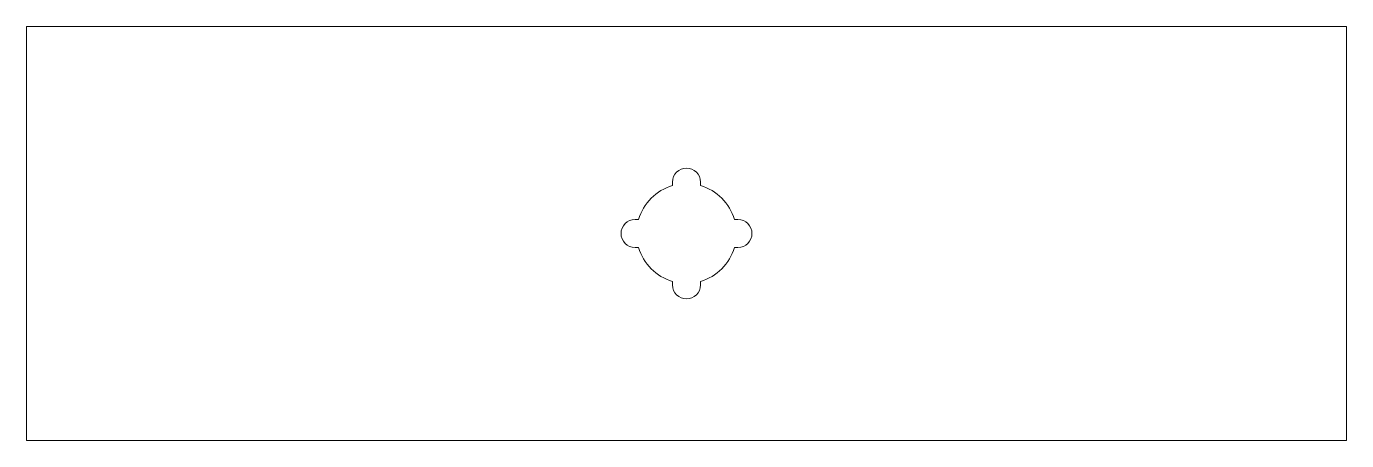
# Model space of a CAD drawing. Header units: inches. Extents: x 0 to 5, y 0 to 1.57.
import ezdxf

# ---------------------------------------------------------------- set-up
doc = ezdxf.new("R2010")
doc.units = ezdxf.units.IN
doc.header["$MEASUREMENT"] = 0

msp = doc.modelspace()

# ---------------------------------------------------------------- linework, layer by layer
at = {"color": 7, "linetype": 'Continuous', "lineweight": 15}
for p, q in [((5, 1.57), (0, 1.57)), ((0, 1.57), (0, 0)), ((5, 0), (5, 1.57)), ((2.447, 0.98), (2.447, 0.9664)), ((2.553, 0.98), (2.553, 0.9664)), ((2.305, 0.838), (2.3186, 0.838)), ((2.6814, 0.838), (2.695, 0.838)), ((2.305, 0.732), (2.3186, 0.732)), ((2.6814, 0.732), (2.695, 0.732)), ((2.447, 0.6036), (2.447, 0.59)), ((2.553, 0.6036), (2.553, 0.59)), ((0, 0), (5, 0))]:
    msp.add_line(p, q, dxfattribs=at)
for centre, radius, start, end in [((2.5, 0.98), 0.053, 0, 180), ((2.5, 0.785), 0.189, 106.2855, 163.7145), ((2.5, 0.785), 0.189, 16.2855, 73.7145), ((2.305, 0.785), 0.053, 90, 270), ((2.695, 0.785), 0.053, 270, 90), ((2.5, 0.785), 0.189, 196.2855, 253.7145), ((2.5, 0.785), 0.189, 286.2855, 343.7145), ((2.5, 0.59), 0.053, 180, 0)]:
    msp.add_arc(centre, radius, start, end, dxfattribs=at)

doc.saveas('drawing.dxf')
